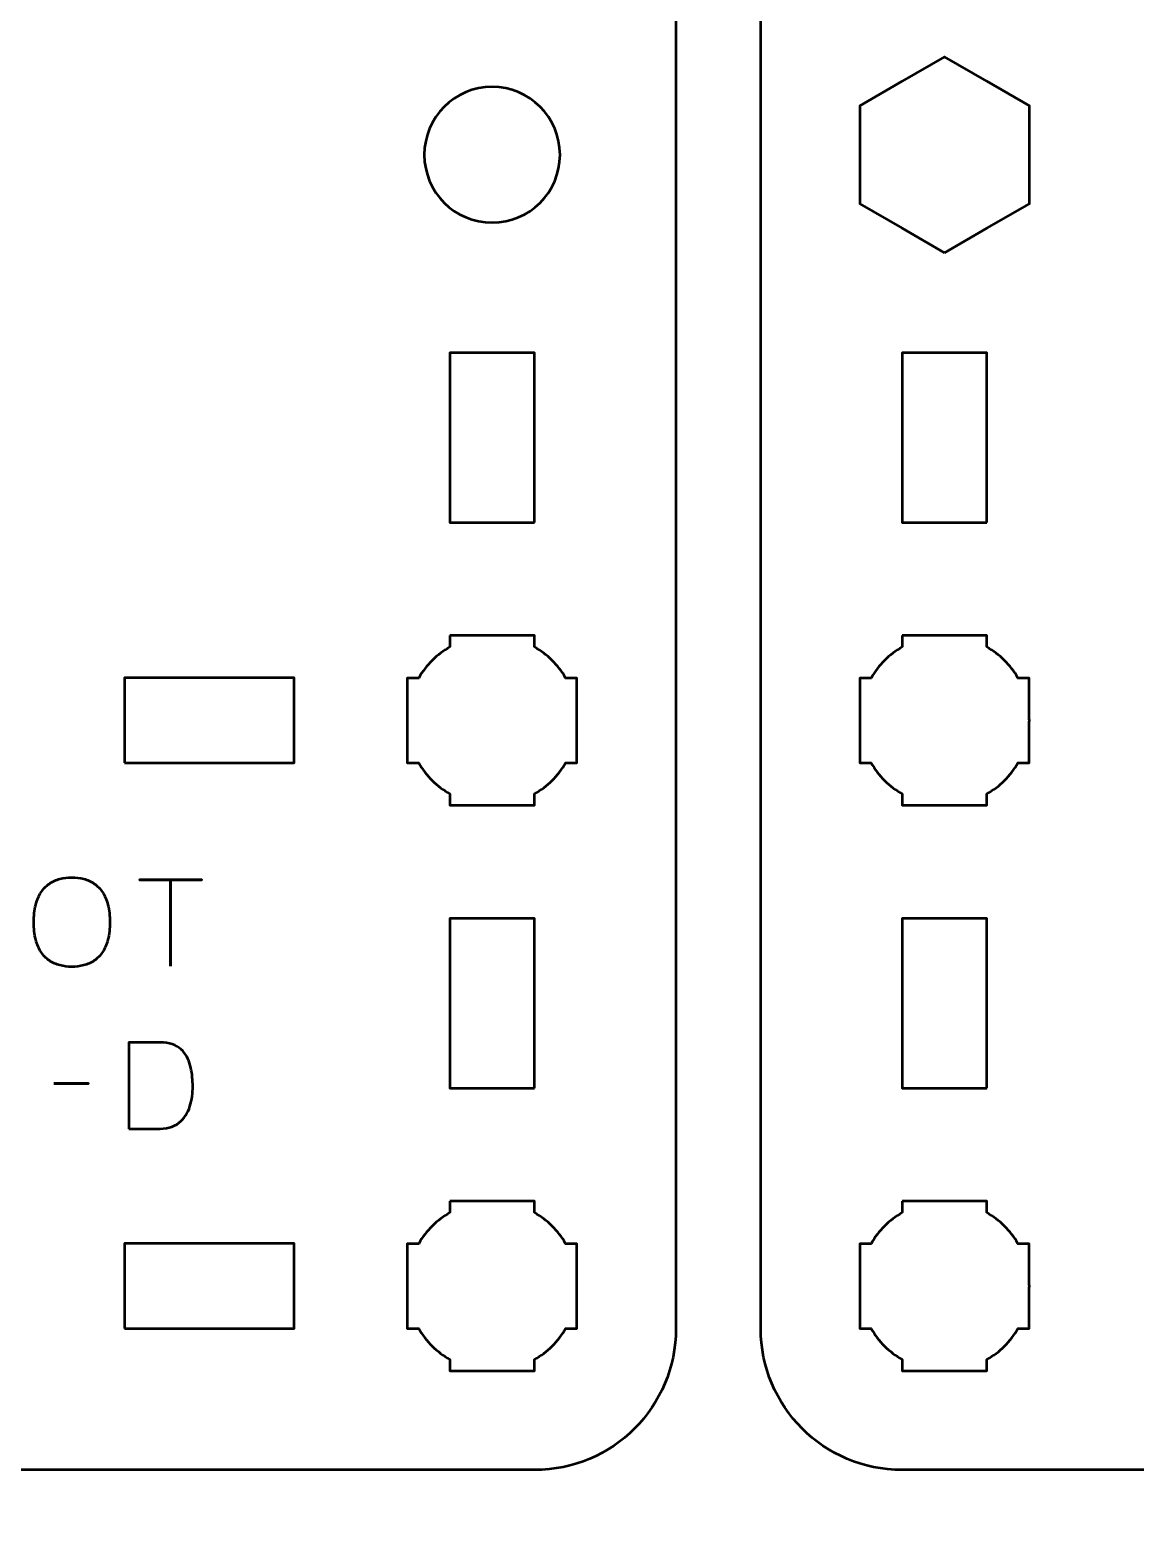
# Model space of a CAD drawing. Header units: centimetres. Extents: x -21 to 0, y -29.7 to 0.
# Drawn here: x -17.34 to -13.43, y -23.4 to -18.16 of the extents above; entities that cross this region are included whole.
import ezdxf

# ---------------------------------------------------------------- set-up
doc = ezdxf.new("R2010")
doc.units = ezdxf.units.CM
doc.header["$MEASUREMENT"] = 0
doc.layers.add('Layer 1', color=7, linetype='Continuous')

msp = doc.modelspace()

# ---------------------------------------------------------------- linework, layer by layer
at = {"layer": 'Layer 1', "color": 1, "lineweight": 53}
msp.add_open_spline([(-21.00003, -29.19995), (-21.00003, -29.19995), (-21.00003, -5.29992), (-21.00003, -5.29992), (-21.00003, -5.29992), (-21.00003, -5.21709), (-20.93286, -5.14992), (-20.85003, -5.14992), (-20.85003, -5.14992), (-20.7672, -5.14992), (-20.70003, -5.08275), (-20.70003, -4.99992), (-20.70003, -4.99992), (-20.70003, -4.91709), (-20.7672, -4.84992), (-20.85003, -4.84992), (-20.85003, -4.84992), (-20.93286, -4.84992), (-21.00003, -4.78275), (-21.00003, -4.69992), (-21.00003, -4.69992), (-21.00003, -4.61709), (-20.93286, -4.54992), (-20.85003, -4.54992), (-20.85003, -4.54992), (-20.7672, -4.54992), (-20.70003, -4.48275), (-20.70003, -4.39992), (-20.70003, -4.39992), (-20.70003, -4.31709), (-20.7672, -4.24992), (-20.85003, -4.24992), (-20.85003, -4.24992), (-20.93286, -4.24992), (-21.00003, -4.18275), (-21.00003, -4.09992), (-21.00003, -4.09992), (-21.00003, -4.01709), (-20.93286, -3.94992), (-20.85003, -3.94992), (-20.85003, -3.94992), (-20.7672, -3.94992), (-20.70003, -3.88275), (-20.70003, -3.79992), (-20.70003, -3.79992), (-20.70003, -3.71709), (-20.7672, -3.64992), (-20.85003, -3.64992), (-20.85003, -3.64992), (-20.93286, -3.64992), (-21.00003, -3.58275), (-21.00003, -3.49992), (-21.00003, -3.49992), (-21.00003, -3.41709), (-20.93286, -3.34992), (-20.85003, -3.34992), (-20.85003, -3.34992), (-20.7672, -3.34992), (-20.70003, -3.28275), (-20.70003, -3.19992), (-20.70003, -3.19992), (-20.70003, -3.11709), (-20.7672, -3.04992), (-20.85003, -3.04992), (-20.85003, -3.04992), (-20.93286, -3.04992), (-21.00003, -2.98275), (-21.00003, -2.89992), (-21.00003, -2.89992), (-21.00003, -2.81709), (-20.93286, -2.74992), (-20.85003, -2.74992), (-20.85003, -2.74992), (-20.7672, -2.74992), (-20.70003, -2.68275), (-20.70003, -2.59992), (-20.70003, -2.59992), (-20.70003, -2.51709), (-20.7672, -2.44992), (-20.85003, -2.44992), (-20.85003, -2.44992), (-20.93286, -2.44992), (-21.00003, -2.38275), (-21.00003, -2.29992), (-21.00003, -2.29992), (-21.00003, -2.21709), (-20.93286, -2.14992), (-20.85003, -2.14992), (-20.85003, -2.14992), (-20.7672, -2.14992), (-20.70003, -2.08275), (-20.70003, -1.99992), (-20.70003, -1.99992), (-20.70003, -1.91709), (-20.7672, -1.84992), (-20.85003, -1.84992), (-20.85003, -1.84992), (-20.93286, -1.84992), (-21.00003, -1.78275), (-21.00003, -1.69992), (-21.00003, -1.69992), (-21.00003, -1.61709), (-20.93286, -1.54992), (-20.85003, -1.54992), (-20.85003, -1.54992), (-20.7672, -1.54992), (-20.70003, -1.48275), (-20.70003, -1.39992), (-20.70003, -1.39992), (-20.70003, -1.31709), (-20.7672, -1.24992), (-20.85003, -1.24992), (-20.85003, -1.24992), (-20.93286, -1.24992), (-21.00003, -1.18275), (-21.00003, -1.09992), (-21.00003, -1.09992), (-21.00003, -1.09992), (-21.00003, -0.49992), (-21.00003, -0.49992), (-21.00003, -0.49992), (-21.00003, -0.22295), (-20.77694, 0.00004), (-20.49994, 0.00004), (-20.49994, 0.00004), (-20.49994, 0.00004), (-0.50008, 0.00004), (-0.50008, 0.00004), (-0.50008, 0.00004), (-0.22294, 0.00004), (0.00002, -0.22295), (0.00002, -0.49992), (0.00002, -0.49992), (0.00002, -0.49992), (0.00002, -29.19995), (0.00002, -29.19995), (0.00002, -29.19995), (0.00002, -29.47695), (-0.22294, -29.70004), (-0.50008, -29.70004), (-0.50008, -29.70004), (-0.50008, -29.70004), (-20.49994, -29.70004), (-20.49994, -29.70004), (-20.49994, -29.70004), (-20.77694, -29.70004), (-21.00003, -29.47695), (-21.00003, -29.19995)], degree=3, knots=[0, 0, 0, 0, 0.027027, 0.027027, 0.027027, 0.027027, 0.0540541, 0.0540541, 0.0540541, 0.0540541, 0.0810811, 0.0810811, 0.0810811, 0.0810811, 0.1081081, 0.1081081, 0.1081081, 0.1081081, 0.1351351, 0.1351351, 0.1351351, 0.1351351, 0.1621622, 0.1621622, 0.1621622, 0.1621622, 0.1891892, 0.1891892, 0.1891892, 0.1891892, 0.2162162, 0.2162162, 0.2162162, 0.2162162, 0.2432432, 0.2432432, 0.2432432, 0.2432432, 0.2702703, 0.2702703, 0.2702703, 0.2702703, 0.2972973, 0.2972973, 0.2972973, 0.2972973, 0.3243243, 0.3243243, 0.3243243, 0.3243243, 0.3513514, 0.3513514, 0.3513514, 0.3513514, 0.3783784, 0.3783784, 0.3783784, 0.3783784, 0.4054054, 0.4054054, 0.4054054, 0.4054054, 0.4324324, 0.4324324, 0.4324324, 0.4324324, 0.4594595, 0.4594595, 0.4594595, 0.4594595, 0.4864865, 0.4864865, 0.4864865, 0.4864865, 0.5135135, 0.5135135, 0.5135135, 0.5135135, 0.5405405, 0.5405405, 0.5405405, 0.5405405, 0.5675676, 0.5675676, 0.5675676, 0.5675676, 0.5945946, 0.5945946, 0.5945946, 0.5945946, 0.6216216, 0.6216216, 0.6216216, 0.6216216, 0.6486486, 0.6486486, 0.6486486, 0.6486486, 0.6756757, 0.6756757, 0.6756757, 0.6756757, 0.7027027, 0.7027027, 0.7027027, 0.7027027, 0.7297297, 0.7297297, 0.7297297, 0.7297297, 0.7567568, 0.7567568, 0.7567568, 0.7567568, 0.7837838, 0.7837838, 0.7837838, 0.7837838, 0.8108108, 0.8108108, 0.8108108, 0.8108108, 0.8378378, 0.8378378, 0.8378378, 0.8378378, 0.8648649, 0.8648649, 0.8648649, 0.8648649, 0.8918919, 0.8918919, 0.8918919, 0.8918919, 0.9189189, 0.9189189, 0.9189189, 0.9189189, 0.9459459, 0.9459459, 0.9459459, 0.9459459, 0.972973, 0.972973, 0.972973, 0.972973, 1, 1, 1, 1], dxfattribs=at)
at = {"layer": 'Layer 1', "color": 3, "lineweight": 53}
for points, knots in [([(-17.19202, -23.24999), (-17.19202, -23.24999), (-15.55003, -23.24999), (-15.55003, -23.24999), (-15.55003, -23.24999), (-15.27303, -23.24999), (-15.04994, -23.02689), (-15.04994, -22.74989), (-15.04994, -22.74989), (-15.04994, -19.9833), (-15.04994, -17.21668), (-15.04994, -14.45009), (-15.04994, -14.45009), (-15.04994, -14.17309), (-15.2729, -13.94999), (-15.55003, -13.94999), (-15.55003, -13.94999), (-15.55003, -13.94999), (-19.84989, -13.94999), (-19.84989, -13.94999), (-19.84989, -13.94999), (-20.12689, -13.94999), (-20.34998, -14.17309), (-20.34998, -14.45009), (-20.34998, -14.45009), (-20.34998, -17.21668), (-20.34998, -19.9833), (-20.34998, -22.74989), (-20.34998, -22.74989), (-20.34998, -23.02684), (-20.1271, -23.24991), (-19.85004, -23.24999), (-19.85004, -23.24999), (-19.85004, -23.24999), (-18.20802, -23.24999), (-18.20802, -23.24999), (-18.20802, -23.24999), (-18.20802, -23.24999), (-17.19202, -23.24999), (-17.19202, -23.24999)], [0, 0, 0, 0, 0.1, 0.1, 0.1, 0.1, 0.2, 0.2, 0.2, 0.2, 0.3, 0.3, 0.3, 0.3, 0.4, 0.4, 0.4, 0.4, 0.5, 0.5, 0.5, 0.5, 0.6, 0.6, 0.6, 0.6, 0.7, 0.7, 0.7, 0.7, 0.8, 0.8, 0.8, 0.8, 0.9, 0.9, 0.9, 0.9, 1, 1, 1, 1]), ([(-11.59202, -23.24999), (-11.59202, -23.24999), (-9.95003, -23.24999), (-9.95003, -23.24999), (-9.95003, -23.24999), (-9.67303, -23.24999), (-9.44994, -23.02689), (-9.44994, -22.74989), (-9.44994, -22.74989), (-9.44994, -22.74989), (-9.44994, -16.88869), (-9.44994, -16.88869), (-9.44994, -16.88869), (-9.44994, -16.88869), (-9.59999, -16.88869), (-9.59999, -16.88869), (-9.59999, -16.88869), (-9.59999, -16.88869), (-9.84999, -17.03303), (-9.84999, -17.03303), (-9.84999, -17.03303), (-9.84999, -17.03303), (-10.09999, -17.17736), (-10.09999, -17.17736), (-10.09999, -17.17736), (-10.09999, -17.17736), (-10.34999, -17.03303), (-10.34999, -17.03303), (-10.34999, -17.03303), (-10.34999, -17.03303), (-10.59999, -16.88869), (-10.59999, -16.88869), (-10.59999, -16.88869), (-10.59999, -16.88869), (-10.59999, -16.60002), (-10.59999, -16.60002), (-10.59999, -16.60002), (-10.59999, -16.60002), (-10.59999, -16.31135), (-10.59999, -16.31135), (-10.59999, -16.31135), (-10.59999, -16.31135), (-10.34999, -16.16701), (-10.34999, -16.16701), (-10.34999, -16.16701), (-10.34999, -16.16701), (-10.09999, -16.02268), (-10.09999, -16.02268), (-10.09999, -16.02268), (-10.09999, -16.02268), (-9.84999, -16.16701), (-9.84999, -16.16701), (-9.84999, -16.16701), (-9.84999, -16.16701), (-9.59999, -16.31135), (-9.59999, -16.31135), (-9.59999, -16.31135), (-9.59999, -16.31135), (-9.44994, -16.31135), (-9.44994, -16.31135), (-9.44994, -16.31135), (-9.44994, -16.31135), (-9.44994, -14.45009), (-9.44994, -14.45009), (-9.44994, -14.45009), (-9.44994, -14.17309), (-9.6729, -13.94999), (-9.95003, -13.94999), (-9.95003, -13.94999), (-9.95003, -13.94999), (-14.24989, -13.94999), (-14.24989, -13.94999), (-14.24989, -13.94999), (-14.52689, -13.94999), (-14.74998, -14.17309), (-14.74998, -14.45009), (-14.74998, -14.45009), (-14.74998, -14.45009), (-14.74998, -16.31135), (-14.74998, -16.31135), (-14.74998, -16.31135), (-14.74998, -16.31135), (-14.59999, -16.31135), (-14.59999, -16.31135), (-14.59999, -16.31135), (-14.59999, -16.31135), (-14.34999, -16.16701), (-14.34999, -16.16701), (-14.34999, -16.16701), (-14.34999, -16.16701), (-14.09999, -16.02268), (-14.09999, -16.02268), (-14.09999, -16.02268), (-14.09999, -16.02268), (-13.84999, -16.16701), (-13.84999, -16.16701), (-13.84999, -16.16701), (-13.84999, -16.16701), (-13.59999, -16.31135), (-13.59999, -16.31135), (-13.59999, -16.31135), (-13.59999, -16.31135), (-13.59999, -16.60002), (-13.59999, -16.60002), (-13.59999, -16.60002), (-13.59999, -16.60002), (-13.59999, -16.88869), (-13.59999, -16.88869), (-13.59999, -16.88869), (-13.59999, -16.88869), (-13.84999, -17.03303), (-13.84999, -17.03303), (-13.84999, -17.03303), (-13.84999, -17.03303), (-14.09999, -17.17736), (-14.09999, -17.17736), (-14.09999, -17.17736), (-14.09999, -17.17736), (-14.34999, -17.03303), (-14.34999, -17.03303), (-14.34999, -17.03303), (-14.34999, -17.03303), (-14.59999, -16.88869), (-14.59999, -16.88869), (-14.59999, -16.88869), (-14.59999, -16.88869), (-14.74998, -16.88869), (-14.74998, -16.88869), (-14.74998, -16.88869), (-14.74998, -16.88869), (-14.74998, -22.74989), (-14.74998, -22.74989), (-14.74998, -22.74989), (-14.74998, -23.02684), (-14.5271, -23.24991), (-14.25004, -23.24999), (-14.25004, -23.24999), (-14.25004, -23.24999), (-12.60802, -23.24999), (-12.60802, -23.24999), (-12.60802, -23.24999), (-12.60802, -23.24999), (-11.59202, -23.24999), (-11.59202, -23.24999)], [0, 0, 0, 0, 0.0277778, 0.0277778, 0.0277778, 0.0277778, 0.0555556, 0.0555556, 0.0555556, 0.0555556, 0.0833333, 0.0833333, 0.0833333, 0.0833333, 0.1111111, 0.1111111, 0.1111111, 0.1111111, 0.1388889, 0.1388889, 0.1388889, 0.1388889, 0.1666667, 0.1666667, 0.1666667, 0.1666667, 0.1944444, 0.1944444, 0.1944444, 0.1944444, 0.2222222, 0.2222222, 0.2222222, 0.2222222, 0.25, 0.25, 0.25, 0.25, 0.2777778, 0.2777778, 0.2777778, 0.2777778, 0.3055556, 0.3055556, 0.3055556, 0.3055556, 0.3333333, 0.3333333, 0.3333333, 0.3333333, 0.3611111, 0.3611111, 0.3611111, 0.3611111, 0.3888889, 0.3888889, 0.3888889, 0.3888889, 0.4166667, 0.4166667, 0.4166667, 0.4166667, 0.4444444, 0.4444444, 0.4444444, 0.4444444, 0.4722222, 0.4722222, 0.4722222, 0.4722222, 0.5, 0.5, 0.5, 0.5, 0.5277778, 0.5277778, 0.5277778, 0.5277778, 0.5555556, 0.5555556, 0.5555556, 0.5555556, 0.5833333, 0.5833333, 0.5833333, 0.5833333, 0.6111111, 0.6111111, 0.6111111, 0.6111111, 0.6388889, 0.6388889, 0.6388889, 0.6388889, 0.6666667, 0.6666667, 0.6666667, 0.6666667, 0.6944444, 0.6944444, 0.6944444, 0.6944444, 0.7222222, 0.7222222, 0.7222222, 0.7222222, 0.75, 0.75, 0.75, 0.75, 0.7777778, 0.7777778, 0.7777778, 0.7777778, 0.8055556, 0.8055556, 0.8055556, 0.8055556, 0.8333333, 0.8333333, 0.8333333, 0.8333333, 0.8611111, 0.8611111, 0.8611111, 0.8611111, 0.8888889, 0.8888889, 0.8888889, 0.8888889, 0.9166667, 0.9166667, 0.9166667, 0.9166667, 0.9444444, 0.9444444, 0.9444444, 0.9444444, 0.9722222, 0.9722222, 0.9722222, 0.9722222, 1, 1, 1, 1])]:
    msp.add_open_spline(points, degree=3, knots=knots, dxfattribs=at)
at = {"layer": 'Layer 1', "lineweight": 53}
for points, knots in [([(-14.1, -18.94645), (-14.1, -18.94645), (-14.25, -18.85984), (-14.25, -18.85984), (-14.25, -18.85984), (-14.25, -18.85984), (-14.4, -18.77324), (-14.4, -18.77324), (-14.4, -18.77324), (-14.4, -18.77324), (-14.4, -18.60003), (-14.4, -18.60003), (-14.4, -18.60003), (-14.4, -18.60003), (-14.4, -18.42682), (-14.4, -18.42682), (-14.4, -18.42682), (-14.4, -18.42682), (-14.25, -18.34022), (-14.25, -18.34022), (-14.25, -18.34022), (-14.25, -18.34022), (-14.1, -18.25361), (-14.1, -18.25361), (-14.1, -18.25361), (-14.1, -18.25361), (-13.95, -18.34022), (-13.95, -18.34022), (-13.95, -18.34022), (-13.95, -18.34022), (-13.8, -18.42682), (-13.8, -18.42682), (-13.8, -18.42682), (-13.8, -18.42682), (-13.8, -18.60003), (-13.8, -18.60003), (-13.8, -18.60003), (-13.8, -18.60003), (-13.8, -18.77324), (-13.8, -18.77324), (-13.8, -18.77324), (-13.8, -18.77324), (-13.95, -18.85984), (-13.95, -18.85984), (-13.95, -18.85984), (-13.95, -18.85984), (-14.1, -18.94645), (-14.1, -18.94645)], [0, 0, 0, 0, 0.0833333, 0.0833333, 0.0833333, 0.0833333, 0.1666667, 0.1666667, 0.1666667, 0.1666667, 0.25, 0.25, 0.25, 0.25, 0.3333333, 0.3333333, 0.3333333, 0.3333333, 0.4166667, 0.4166667, 0.4166667, 0.4166667, 0.5, 0.5, 0.5, 0.5, 0.5833333, 0.5833333, 0.5833333, 0.5833333, 0.6666667, 0.6666667, 0.6666667, 0.6666667, 0.75, 0.75, 0.75, 0.75, 0.8333333, 0.8333333, 0.8333333, 0.8333333, 0.9166667, 0.9166667, 0.9166667, 0.9166667, 1, 1, 1, 1]), ([(-15.7, -18.84003), (-15.83252, -18.84003), (-15.94, -18.73255), (-15.94, -18.60003), (-15.94, -18.60003), (-15.94, -18.46751), (-15.83252, -18.36003), (-15.7, -18.36003), (-15.7, -18.36003), (-15.56748, -18.36003), (-15.46, -18.46751), (-15.46, -18.60003), (-15.46, -18.60003), (-15.46, -18.73255), (-15.56748, -18.84003), (-15.7, -18.84003)], [0, 0, 0, 0, 0.25, 0.25, 0.25, 0.25, 0.5, 0.5, 0.5, 0.5, 0.75, 0.75, 0.75, 0.75, 1, 1, 1, 1]), ([(-15.55003, -19.89994), (-15.55003, -19.89994), (-15.85004, -19.89994), (-15.85004, -19.89994), (-15.85004, -19.89994), (-15.85004, -19.89994), (-15.85004, -19.29995), (-15.85004, -19.29995), (-15.85004, -19.29995), (-15.85004, -19.29995), (-15.55003, -19.29995), (-15.55003, -19.29995), (-15.55003, -19.29995), (-15.55003, -19.29995), (-15.55003, -19.89994), (-15.55003, -19.89994)], [0, 0, 0, 0, 0.25, 0.25, 0.25, 0.25, 0.5, 0.5, 0.5, 0.5, 0.75, 0.75, 0.75, 0.75, 1, 1, 1, 1]), ([(-13.95003, -19.89994), (-13.95003, -19.89994), (-14.25004, -19.89994), (-14.25004, -19.89994), (-14.25004, -19.89994), (-14.25004, -19.89994), (-14.25004, -19.29995), (-14.25004, -19.29995), (-14.25004, -19.29995), (-14.25004, -19.29995), (-13.95003, -19.29995), (-13.95003, -19.29995), (-13.95003, -19.29995), (-13.95003, -19.29995), (-13.95003, -19.89994), (-13.95003, -19.89994)], [0, 0, 0, 0, 0.25, 0.25, 0.25, 0.25, 0.5, 0.5, 0.5, 0.5, 0.75, 0.75, 0.75, 0.75, 1, 1, 1, 1]), ([(-15.85003, -20.30004), (-15.85003, -20.30004), (-15.70151, -20.30004), (-15.70151, -20.30004), (-15.70151, -20.30004), (-15.70151, -20.30004), (-15.69996, -20.30002), (-15.69996, -20.30002), (-15.69996, -20.30002), (-15.69996, -20.30002), (-15.69841, -20.30004), (-15.69841, -20.30004), (-15.69841, -20.30004), (-15.69841, -20.30004), (-15.55003, -20.30004), (-15.55003, -20.30004), (-15.55003, -20.30004), (-15.55003, -20.30004), (-15.55003, -20.34013), (-15.55003, -20.34013), (-15.55003, -20.34013), (-15.50446, -20.36648), (-15.46648, -20.40448), (-15.44012, -20.45003), (-15.44012, -20.45003), (-15.44012, -20.45003), (-15.40003, -20.45003), (-15.40003, -20.45003), (-15.40003, -20.45003), (-15.40003, -20.45003), (-15.40003, -20.59408), (-15.40003, -20.59408), (-15.40003, -20.59408), (-15.40003, -20.59408), (-15.39997, -20.60002), (-15.39997, -20.60002), (-15.39997, -20.60002), (-15.39997, -20.60002), (-15.40003, -20.60596), (-15.40003, -20.60596), (-15.40003, -20.60596), (-15.40003, -20.60596), (-15.40003, -20.75003), (-15.40003, -20.75003), (-15.40003, -20.75003), (-15.40003, -20.75003), (-15.4401, -20.75003), (-15.4401, -20.75003), (-15.4401, -20.75003), (-15.46646, -20.7956), (-15.50445, -20.83359), (-15.55003, -20.85993), (-15.55003, -20.85993), (-15.55003, -20.85993), (-15.55003, -20.90003), (-15.55003, -20.90003), (-15.55003, -20.90003), (-15.55003, -20.90003), (-15.85003, -20.90003), (-15.85003, -20.90003), (-15.85003, -20.90003), (-15.85003, -20.90003), (-15.85003, -20.85984), (-15.85003, -20.85984), (-15.85003, -20.85984), (-15.89553, -20.8335), (-15.93347, -20.79554), (-15.95981, -20.75003), (-15.95981, -20.75003), (-15.95981, -20.75003), (-16.00002, -20.75003), (-16.00002, -20.75003), (-16.00002, -20.75003), (-16.00002, -20.75003), (-16.00002, -20.45003), (-16.00002, -20.45003), (-16.00002, -20.45003), (-16.00002, -20.45003), (-15.95979, -20.45003), (-15.95979, -20.45003), (-15.95979, -20.45003), (-15.93345, -20.40453), (-15.89552, -20.36657), (-15.85003, -20.34023), (-15.85003, -20.34023), (-15.85003, -20.34023), (-15.85003, -20.30004), (-15.85003, -20.30004)], [0, 0, 0, 0, 0.0454545, 0.0454545, 0.0454545, 0.0454545, 0.0909091, 0.0909091, 0.0909091, 0.0909091, 0.1363636, 0.1363636, 0.1363636, 0.1363636, 0.1818182, 0.1818182, 0.1818182, 0.1818182, 0.2272727, 0.2272727, 0.2272727, 0.2272727, 0.2727273, 0.2727273, 0.2727273, 0.2727273, 0.3181818, 0.3181818, 0.3181818, 0.3181818, 0.3636364, 0.3636364, 0.3636364, 0.3636364, 0.4090909, 0.4090909, 0.4090909, 0.4090909, 0.4545455, 0.4545455, 0.4545455, 0.4545455, 0.5, 0.5, 0.5, 0.5, 0.5454545, 0.5454545, 0.5454545, 0.5454545, 0.5909091, 0.5909091, 0.5909091, 0.5909091, 0.6363636, 0.6363636, 0.6363636, 0.6363636, 0.6818182, 0.6818182, 0.6818182, 0.6818182, 0.7272727, 0.7272727, 0.7272727, 0.7272727, 0.7727273, 0.7727273, 0.7727273, 0.7727273, 0.8181818, 0.8181818, 0.8181818, 0.8181818, 0.8636364, 0.8636364, 0.8636364, 0.8636364, 0.9090909, 0.9090909, 0.9090909, 0.9090909, 0.9545455, 0.9545455, 0.9545455, 0.9545455, 1, 1, 1, 1]), ([(-14.25003, -20.30004), (-14.25003, -20.30004), (-14.10151, -20.30004), (-14.10151, -20.30004), (-14.10151, -20.30004), (-14.10151, -20.30004), (-14.09996, -20.30002), (-14.09996, -20.30002), (-14.09996, -20.30002), (-14.09996, -20.30002), (-14.09841, -20.30004), (-14.09841, -20.30004), (-14.09841, -20.30004), (-14.09841, -20.30004), (-13.95003, -20.30004), (-13.95003, -20.30004), (-13.95003, -20.30004), (-13.95003, -20.30004), (-13.95003, -20.34013), (-13.95003, -20.34013), (-13.95003, -20.34013), (-13.90446, -20.36648), (-13.86648, -20.40448), (-13.84012, -20.45003), (-13.84012, -20.45003), (-13.84012, -20.45003), (-13.80003, -20.45003), (-13.80003, -20.45003), (-13.80003, -20.45003), (-13.80003, -20.45003), (-13.80003, -20.59408), (-13.80003, -20.59408), (-13.80003, -20.59408), (-13.80003, -20.59408), (-13.79997, -20.60002), (-13.79997, -20.60002), (-13.79997, -20.60002), (-13.79997, -20.60002), (-13.80003, -20.60596), (-13.80003, -20.60596), (-13.80003, -20.60596), (-13.80003, -20.60596), (-13.80003, -20.75003), (-13.80003, -20.75003), (-13.80003, -20.75003), (-13.80003, -20.75003), (-13.8401, -20.75003), (-13.8401, -20.75003), (-13.8401, -20.75003), (-13.86646, -20.7956), (-13.90445, -20.83359), (-13.95003, -20.85993), (-13.95003, -20.85993), (-13.95003, -20.85993), (-13.95003, -20.90003), (-13.95003, -20.90003), (-13.95003, -20.90003), (-13.95003, -20.90003), (-14.25003, -20.90003), (-14.25003, -20.90003), (-14.25003, -20.90003), (-14.25003, -20.90003), (-14.25003, -20.85984), (-14.25003, -20.85984), (-14.25003, -20.85984), (-14.29553, -20.8335), (-14.33347, -20.79554), (-14.35981, -20.75003), (-14.35981, -20.75003), (-14.35981, -20.75003), (-14.40002, -20.75003), (-14.40002, -20.75003), (-14.40002, -20.75003), (-14.40002, -20.75003), (-14.40002, -20.45003), (-14.40002, -20.45003), (-14.40002, -20.45003), (-14.40002, -20.45003), (-14.35979, -20.45003), (-14.35979, -20.45003), (-14.35979, -20.45003), (-14.33345, -20.40453), (-14.29552, -20.36657), (-14.25003, -20.34023), (-14.25003, -20.34023), (-14.25003, -20.34023), (-14.25003, -20.30004), (-14.25003, -20.30004)], [0, 0, 0, 0, 0.0454545, 0.0454545, 0.0454545, 0.0454545, 0.0909091, 0.0909091, 0.0909091, 0.0909091, 0.1363636, 0.1363636, 0.1363636, 0.1363636, 0.1818182, 0.1818182, 0.1818182, 0.1818182, 0.2272727, 0.2272727, 0.2272727, 0.2272727, 0.2727273, 0.2727273, 0.2727273, 0.2727273, 0.3181818, 0.3181818, 0.3181818, 0.3181818, 0.3636364, 0.3636364, 0.3636364, 0.3636364, 0.4090909, 0.4090909, 0.4090909, 0.4090909, 0.4545455, 0.4545455, 0.4545455, 0.4545455, 0.5, 0.5, 0.5, 0.5, 0.5454545, 0.5454545, 0.5454545, 0.5454545, 0.5909091, 0.5909091, 0.5909091, 0.5909091, 0.6363636, 0.6363636, 0.6363636, 0.6363636, 0.6818182, 0.6818182, 0.6818182, 0.6818182, 0.7272727, 0.7272727, 0.7272727, 0.7272727, 0.7727273, 0.7727273, 0.7727273, 0.7727273, 0.8181818, 0.8181818, 0.8181818, 0.8181818, 0.8636364, 0.8636364, 0.8636364, 0.8636364, 0.9090909, 0.9090909, 0.9090909, 0.9090909, 0.9545455, 0.9545455, 0.9545455, 0.9545455, 1, 1, 1, 1]), ([(-17.00003, -20.74994), (-17.00003, -20.74994), (-17.00003, -20.44993), (-17.00003, -20.44993), (-17.00003, -20.44993), (-17.00003, -20.44993), (-16.40004, -20.44993), (-16.40004, -20.44993), (-16.40004, -20.44993), (-16.40004, -20.44993), (-16.40004, -20.74994), (-16.40004, -20.74994), (-16.40004, -20.74994), (-16.40004, -20.74994), (-17.00003, -20.74994), (-17.00003, -20.74994)], [0, 0, 0, 0, 0.25, 0.25, 0.25, 0.25, 0.5, 0.5, 0.5, 0.5, 0.75, 0.75, 0.75, 0.75, 1, 1, 1, 1]), ([(-15.55003, -21.89994), (-15.55003, -21.89994), (-15.85004, -21.89994), (-15.85004, -21.89994), (-15.85004, -21.89994), (-15.85004, -21.89994), (-15.85004, -21.29995), (-15.85004, -21.29995), (-15.85004, -21.29995), (-15.85004, -21.29995), (-15.55003, -21.29995), (-15.55003, -21.29995), (-15.55003, -21.29995), (-15.55003, -21.29995), (-15.55003, -21.89994), (-15.55003, -21.89994)], [0, 0, 0, 0, 0.25, 0.25, 0.25, 0.25, 0.5, 0.5, 0.5, 0.5, 0.75, 0.75, 0.75, 0.75, 1, 1, 1, 1]), ([(-13.95003, -21.89994), (-13.95003, -21.89994), (-14.25004, -21.89994), (-14.25004, -21.89994), (-14.25004, -21.89994), (-14.25004, -21.89994), (-14.25004, -21.29995), (-14.25004, -21.29995), (-14.25004, -21.29995), (-14.25004, -21.29995), (-13.95003, -21.29995), (-13.95003, -21.29995), (-13.95003, -21.29995), (-13.95003, -21.29995), (-13.95003, -21.89994), (-13.95003, -21.89994)], [0, 0, 0, 0, 0.25, 0.25, 0.25, 0.25, 0.5, 0.5, 0.5, 0.5, 0.75, 0.75, 0.75, 0.75, 1, 1, 1, 1]), ([(-15.85003, -22.30004), (-15.85003, -22.30004), (-15.70151, -22.30004), (-15.70151, -22.30004), (-15.70151, -22.30004), (-15.70151, -22.30004), (-15.69996, -22.30002), (-15.69996, -22.30002), (-15.69996, -22.30002), (-15.69996, -22.30002), (-15.69841, -22.30004), (-15.69841, -22.30004), (-15.69841, -22.30004), (-15.69841, -22.30004), (-15.55003, -22.30004), (-15.55003, -22.30004), (-15.55003, -22.30004), (-15.55003, -22.30004), (-15.55003, -22.34013), (-15.55003, -22.34013), (-15.55003, -22.34013), (-15.50446, -22.36648), (-15.46648, -22.40448), (-15.44012, -22.45003), (-15.44012, -22.45003), (-15.44012, -22.45003), (-15.40003, -22.45003), (-15.40003, -22.45003), (-15.40003, -22.45003), (-15.40003, -22.45003), (-15.40003, -22.59408), (-15.40003, -22.59408), (-15.40003, -22.59408), (-15.40003, -22.59408), (-15.39997, -22.60002), (-15.39997, -22.60002), (-15.39997, -22.60002), (-15.39997, -22.60002), (-15.40003, -22.60596), (-15.40003, -22.60596), (-15.40003, -22.60596), (-15.40003, -22.60596), (-15.40003, -22.75003), (-15.40003, -22.75003), (-15.40003, -22.75003), (-15.40003, -22.75003), (-15.4401, -22.75003), (-15.4401, -22.75003), (-15.4401, -22.75003), (-15.46646, -22.7956), (-15.50445, -22.83359), (-15.55003, -22.85993), (-15.55003, -22.85993), (-15.55003, -22.85993), (-15.55003, -22.90003), (-15.55003, -22.90003), (-15.55003, -22.90003), (-15.55003, -22.90003), (-15.85003, -22.90003), (-15.85003, -22.90003), (-15.85003, -22.90003), (-15.85003, -22.90003), (-15.85003, -22.85984), (-15.85003, -22.85984), (-15.85003, -22.85984), (-15.89553, -22.8335), (-15.93347, -22.79554), (-15.95981, -22.75003), (-15.95981, -22.75003), (-15.95981, -22.75003), (-16.00002, -22.75003), (-16.00002, -22.75003), (-16.00002, -22.75003), (-16.00002, -22.75003), (-16.00002, -22.45003), (-16.00002, -22.45003), (-16.00002, -22.45003), (-16.00002, -22.45003), (-15.95979, -22.45003), (-15.95979, -22.45003), (-15.95979, -22.45003), (-15.93345, -22.40453), (-15.89552, -22.36657), (-15.85003, -22.34023), (-15.85003, -22.34023), (-15.85003, -22.34023), (-15.85003, -22.30004), (-15.85003, -22.30004)], [0, 0, 0, 0, 0.0454545, 0.0454545, 0.0454545, 0.0454545, 0.0909091, 0.0909091, 0.0909091, 0.0909091, 0.1363636, 0.1363636, 0.1363636, 0.1363636, 0.1818182, 0.1818182, 0.1818182, 0.1818182, 0.2272727, 0.2272727, 0.2272727, 0.2272727, 0.2727273, 0.2727273, 0.2727273, 0.2727273, 0.3181818, 0.3181818, 0.3181818, 0.3181818, 0.3636364, 0.3636364, 0.3636364, 0.3636364, 0.4090909, 0.4090909, 0.4090909, 0.4090909, 0.4545455, 0.4545455, 0.4545455, 0.4545455, 0.5, 0.5, 0.5, 0.5, 0.5454545, 0.5454545, 0.5454545, 0.5454545, 0.5909091, 0.5909091, 0.5909091, 0.5909091, 0.6363636, 0.6363636, 0.6363636, 0.6363636, 0.6818182, 0.6818182, 0.6818182, 0.6818182, 0.7272727, 0.7272727, 0.7272727, 0.7272727, 0.7727273, 0.7727273, 0.7727273, 0.7727273, 0.8181818, 0.8181818, 0.8181818, 0.8181818, 0.8636364, 0.8636364, 0.8636364, 0.8636364, 0.9090909, 0.9090909, 0.9090909, 0.9090909, 0.9545455, 0.9545455, 0.9545455, 0.9545455, 1, 1, 1, 1]), ([(-14.25003, -22.30004), (-14.25003, -22.30004), (-14.10151, -22.30004), (-14.10151, -22.30004), (-14.10151, -22.30004), (-14.10151, -22.30004), (-14.09996, -22.30002), (-14.09996, -22.30002), (-14.09996, -22.30002), (-14.09996, -22.30002), (-14.09841, -22.30004), (-14.09841, -22.30004), (-14.09841, -22.30004), (-14.09841, -22.30004), (-13.95003, -22.30004), (-13.95003, -22.30004), (-13.95003, -22.30004), (-13.95003, -22.30004), (-13.95003, -22.34013), (-13.95003, -22.34013), (-13.95003, -22.34013), (-13.90446, -22.36648), (-13.86648, -22.40448), (-13.84012, -22.45003), (-13.84012, -22.45003), (-13.84012, -22.45003), (-13.80003, -22.45003), (-13.80003, -22.45003), (-13.80003, -22.45003), (-13.80003, -22.45003), (-13.80003, -22.59408), (-13.80003, -22.59408), (-13.80003, -22.59408), (-13.80003, -22.59408), (-13.79997, -22.60002), (-13.79997, -22.60002), (-13.79997, -22.60002), (-13.79997, -22.60002), (-13.80003, -22.60596), (-13.80003, -22.60596), (-13.80003, -22.60596), (-13.80003, -22.60596), (-13.80003, -22.75003), (-13.80003, -22.75003), (-13.80003, -22.75003), (-13.80003, -22.75003), (-13.8401, -22.75003), (-13.8401, -22.75003), (-13.8401, -22.75003), (-13.86646, -22.7956), (-13.90445, -22.83359), (-13.95003, -22.85993), (-13.95003, -22.85993), (-13.95003, -22.85993), (-13.95003, -22.90003), (-13.95003, -22.90003), (-13.95003, -22.90003), (-13.95003, -22.90003), (-14.25003, -22.90003), (-14.25003, -22.90003), (-14.25003, -22.90003), (-14.25003, -22.90003), (-14.25003, -22.85984), (-14.25003, -22.85984), (-14.25003, -22.85984), (-14.29553, -22.8335), (-14.33347, -22.79554), (-14.35981, -22.75003), (-14.35981, -22.75003), (-14.35981, -22.75003), (-14.40002, -22.75003), (-14.40002, -22.75003), (-14.40002, -22.75003), (-14.40002, -22.75003), (-14.40002, -22.45003), (-14.40002, -22.45003), (-14.40002, -22.45003), (-14.40002, -22.45003), (-14.35979, -22.45003), (-14.35979, -22.45003), (-14.35979, -22.45003), (-14.33345, -22.40453), (-14.29552, -22.36657), (-14.25003, -22.34023), (-14.25003, -22.34023), (-14.25003, -22.34023), (-14.25003, -22.30004), (-14.25003, -22.30004)], [0, 0, 0, 0, 0.0454545, 0.0454545, 0.0454545, 0.0454545, 0.0909091, 0.0909091, 0.0909091, 0.0909091, 0.1363636, 0.1363636, 0.1363636, 0.1363636, 0.1818182, 0.1818182, 0.1818182, 0.1818182, 0.2272727, 0.2272727, 0.2272727, 0.2272727, 0.2727273, 0.2727273, 0.2727273, 0.2727273, 0.3181818, 0.3181818, 0.3181818, 0.3181818, 0.3636364, 0.3636364, 0.3636364, 0.3636364, 0.4090909, 0.4090909, 0.4090909, 0.4090909, 0.4545455, 0.4545455, 0.4545455, 0.4545455, 0.5, 0.5, 0.5, 0.5, 0.5454545, 0.5454545, 0.5454545, 0.5454545, 0.5909091, 0.5909091, 0.5909091, 0.5909091, 0.6363636, 0.6363636, 0.6363636, 0.6363636, 0.6818182, 0.6818182, 0.6818182, 0.6818182, 0.7272727, 0.7272727, 0.7272727, 0.7272727, 0.7727273, 0.7727273, 0.7727273, 0.7727273, 0.8181818, 0.8181818, 0.8181818, 0.8181818, 0.8636364, 0.8636364, 0.8636364, 0.8636364, 0.9090909, 0.9090909, 0.9090909, 0.9090909, 0.9545455, 0.9545455, 0.9545455, 0.9545455, 1, 1, 1, 1]), ([(-17.00003, -22.74994), (-17.00003, -22.74994), (-17.00003, -22.44993), (-17.00003, -22.44993), (-17.00003, -22.44993), (-17.00003, -22.44993), (-16.40004, -22.44993), (-16.40004, -22.44993), (-16.40004, -22.44993), (-16.40004, -22.44993), (-16.40004, -22.74994), (-16.40004, -22.74994), (-16.40004, -22.74994), (-16.40004, -22.74994), (-17.00003, -22.74994), (-17.00003, -22.74994)], [0, 0, 0, 0, 0.25, 0.25, 0.25, 0.25, 0.5, 0.5, 0.5, 0.5, 0.75, 0.75, 0.75, 0.75, 1, 1, 1, 1])]:
    msp.add_open_spline(points, degree=3, knots=knots, dxfattribs=at)
at = {"layer": 'Layer 1', "color": 5, "lineweight": 53}
for points, knots in [([(-17.18671, -21.47094), (-17.17182, -21.47101), (-17.15771, -21.46925), (-17.14424, -21.46579), (-17.14424, -21.46579), (-17.13083, -21.46226), (-17.11856, -21.45676), (-17.10734, -21.44914), (-17.10734, -21.44914), (-17.09612, -21.44159), (-17.08638, -21.43164), (-17.07813, -21.41936), (-17.07813, -21.41936), (-17.06987, -21.40709), (-17.06352, -21.3922), (-17.05901, -21.3747), (-17.05901, -21.3747), (-17.05442, -21.35721), (-17.05216, -21.33681), (-17.05209, -21.31346), (-17.05209, -21.31346), (-17.05216, -21.29011), (-17.05442, -21.26972), (-17.05901, -21.25215), (-17.05901, -21.25215), (-17.06352, -21.23458), (-17.06987, -21.21962), (-17.07813, -21.20728), (-17.07813, -21.20728), (-17.08638, -21.19493), (-17.09612, -21.18491), (-17.10734, -21.17722), (-17.10734, -21.17722), (-17.11856, -21.16953), (-17.13083, -21.16396), (-17.14424, -21.16036), (-17.14424, -21.16036), (-17.15771, -21.15683), (-17.17182, -21.15507), (-17.18671, -21.15514), (-17.18671, -21.15514), (-17.2016, -21.15507), (-17.21571, -21.15683), (-17.22919, -21.16036), (-17.22919, -21.16036), (-17.24259, -21.16396), (-17.25487, -21.16953), (-17.26609, -21.17722), (-17.26609, -21.17722), (-17.2773, -21.18491), (-17.28704, -21.19493), (-17.2953, -21.20728), (-17.2953, -21.20728), (-17.30355, -21.21962), (-17.3099, -21.23458), (-17.31442, -21.25215), (-17.31442, -21.25215), (-17.319, -21.26972), (-17.32126, -21.29011), (-17.32133, -21.31346), (-17.32133, -21.31346), (-17.32126, -21.33681), (-17.319, -21.35721), (-17.31442, -21.3747), (-17.31442, -21.3747), (-17.3099, -21.3922), (-17.30355, -21.40709), (-17.2953, -21.41936), (-17.2953, -21.41936), (-17.28704, -21.43164), (-17.2773, -21.44159), (-17.26609, -21.44914), (-17.26609, -21.44914), (-17.25487, -21.45676), (-17.24259, -21.46226), (-17.22919, -21.46579), (-17.22919, -21.46579), (-17.21571, -21.46925), (-17.2016, -21.47101), (-17.18671, -21.47094)], [0, 0, 0, 0, 0.05, 0.05, 0.05, 0.05, 0.1, 0.1, 0.1, 0.1, 0.15, 0.15, 0.15, 0.15, 0.2, 0.2, 0.2, 0.2, 0.25, 0.25, 0.25, 0.25, 0.3, 0.3, 0.3, 0.3, 0.35, 0.35, 0.35, 0.35, 0.4, 0.4, 0.4, 0.4, 0.45, 0.45, 0.45, 0.45, 0.5, 0.5, 0.5, 0.5, 0.55, 0.55, 0.55, 0.55, 0.6, 0.6, 0.6, 0.6, 0.65, 0.65, 0.65, 0.65, 0.7, 0.7, 0.7, 0.7, 0.75, 0.75, 0.75, 0.75, 0.8, 0.8, 0.8, 0.8, 0.85, 0.85, 0.85, 0.85, 0.9, 0.9, 0.9, 0.9, 0.95, 0.95, 0.95, 0.95, 1, 1, 1, 1]), ([(-17.18671, -21.47094), (-17.17182, -21.47101), (-17.15771, -21.46925), (-17.14424, -21.46579), (-17.14424, -21.46579), (-17.13083, -21.46226), (-17.11856, -21.45676), (-17.10734, -21.44914), (-17.10734, -21.44914), (-17.09612, -21.44159), (-17.08638, -21.43164), (-17.07813, -21.41936), (-17.07813, -21.41936), (-17.06987, -21.40709), (-17.06352, -21.3922), (-17.05901, -21.3747), (-17.05901, -21.3747), (-17.05442, -21.35721), (-17.05216, -21.33681), (-17.05209, -21.31346), (-17.05209, -21.31346), (-17.05216, -21.29011), (-17.05442, -21.26972), (-17.05901, -21.25215), (-17.05901, -21.25215), (-17.06352, -21.23458), (-17.06987, -21.21962), (-17.07813, -21.20728), (-17.07813, -21.20728), (-17.08638, -21.19493), (-17.09612, -21.18491), (-17.10734, -21.17722), (-17.10734, -21.17722), (-17.11856, -21.16953), (-17.13083, -21.16396), (-17.14424, -21.16036), (-17.14424, -21.16036), (-17.15771, -21.15683), (-17.17182, -21.15507), (-17.18671, -21.15514), (-17.18671, -21.15514), (-17.2016, -21.15507), (-17.21571, -21.15683), (-17.22919, -21.16036), (-17.22919, -21.16036), (-17.24259, -21.16396), (-17.25487, -21.16953), (-17.26609, -21.17722), (-17.26609, -21.17722), (-17.2773, -21.18491), (-17.28704, -21.19493), (-17.2953, -21.20728), (-17.2953, -21.20728), (-17.30355, -21.21962), (-17.3099, -21.23458), (-17.31442, -21.25215), (-17.31442, -21.25215), (-17.319, -21.26972), (-17.32126, -21.29011), (-17.32133, -21.31346), (-17.32133, -21.31346), (-17.32126, -21.33681), (-17.319, -21.35721), (-17.31442, -21.3747), (-17.31442, -21.3747), (-17.3099, -21.3922), (-17.30355, -21.40709), (-17.2953, -21.41936), (-17.2953, -21.41936), (-17.28704, -21.43164), (-17.2773, -21.44159), (-17.26609, -21.44914), (-17.26609, -21.44914), (-17.25487, -21.45676), (-17.24259, -21.46226), (-17.22919, -21.46579), (-17.22919, -21.46579), (-17.21571, -21.46925), (-17.2016, -21.47101), (-17.18671, -21.47094)], [0, 0, 0, 0, 0.05, 0.05, 0.05, 0.05, 0.1, 0.1, 0.1, 0.1, 0.15, 0.15, 0.15, 0.15, 0.2, 0.2, 0.2, 0.2, 0.25, 0.25, 0.25, 0.25, 0.3, 0.3, 0.3, 0.3, 0.35, 0.35, 0.35, 0.35, 0.4, 0.4, 0.4, 0.4, 0.45, 0.45, 0.45, 0.45, 0.5, 0.5, 0.5, 0.5, 0.55, 0.55, 0.55, 0.55, 0.6, 0.6, 0.6, 0.6, 0.65, 0.65, 0.65, 0.65, 0.7, 0.7, 0.7, 0.7, 0.75, 0.75, 0.75, 0.75, 0.8, 0.8, 0.8, 0.8, 0.85, 0.85, 0.85, 0.85, 0.9, 0.9, 0.9, 0.9, 0.95, 0.95, 0.95, 0.95, 1, 1, 1, 1]), ([(-16.83789, -21.4684), (-16.83789, -21.4684), (-16.83789, -21.16318), (-16.83789, -21.16318), (-16.83789, -21.16318), (-16.83789, -21.16318), (-16.94753, -21.16318), (-16.94753, -21.16318), (-16.94753, -21.16318), (-16.94753, -21.16318), (-16.7274, -21.16318), (-16.7274, -21.16318), (-16.7274, -21.16318), (-16.7274, -21.16318), (-16.83789, -21.16318), (-16.83789, -21.16318), (-16.83789, -21.16318), (-16.83789, -21.16318), (-16.83789, -21.4684), (-16.83789, -21.4684)], [0, 0, 0, 0, 0.2, 0.2, 0.2, 0.2, 0.4, 0.4, 0.4, 0.4, 0.6, 0.6, 0.6, 0.6, 0.8, 0.8, 0.8, 0.8, 1, 1, 1, 1]), ([(-16.98478, -22.04371), (-16.98478, -22.04371), (-16.98478, -21.73849), (-16.98478, -21.73849), (-16.98478, -21.73849), (-16.98478, -21.73849), (-16.87471, -21.73849), (-16.87471, -21.73849), (-16.87471, -21.73849), (-16.85799, -21.73856), (-16.84353, -21.74075), (-16.83132, -21.74505), (-16.83132, -21.74505), (-16.81919, -21.74935), (-16.80889, -21.75528), (-16.80056, -21.76276), (-16.80056, -21.76276), (-16.79217, -21.77031), (-16.78539, -21.77899), (-16.7801, -21.78872), (-16.7801, -21.78872), (-16.77481, -21.79853), (-16.77072, -21.80897), (-16.76782, -21.82005), (-16.76782, -21.82005), (-16.76493, -21.83106), (-16.76289, -21.84228), (-16.76162, -21.85363), (-16.76162, -21.85363), (-16.76035, -21.86499), (-16.7595, -21.876), (-16.75915, -21.88665), (-16.75915, -21.88665), (-16.75865, -21.89731), (-16.759, -21.90853), (-16.76013, -21.92031), (-16.76013, -21.92031), (-16.76126, -21.93209), (-16.76338, -21.94387), (-16.76655, -21.95559), (-16.76655, -21.95559), (-16.76966, -21.9673), (-16.7741, -21.97845), (-16.77982, -21.98896), (-16.77982, -21.98896), (-16.78546, -21.99954), (-16.79266, -22.00893), (-16.80127, -22.01711), (-16.80127, -22.01711), (-16.80995, -22.0253), (-16.82032, -22.03179), (-16.83245, -22.03651), (-16.83245, -22.03651), (-16.84459, -22.04124), (-16.8587, -22.04364), (-16.87471, -22.04371), (-16.87471, -22.04371), (-16.87471, -22.04371), (-16.98478, -22.04371), (-16.98478, -22.04371)], [0, 0, 0, 0, 0.0666667, 0.0666667, 0.0666667, 0.0666667, 0.1333333, 0.1333333, 0.1333333, 0.1333333, 0.2, 0.2, 0.2, 0.2, 0.2666667, 0.2666667, 0.2666667, 0.2666667, 0.3333333, 0.3333333, 0.3333333, 0.3333333, 0.4, 0.4, 0.4, 0.4, 0.4666667, 0.4666667, 0.4666667, 0.4666667, 0.5333333, 0.5333333, 0.5333333, 0.5333333, 0.6, 0.6, 0.6, 0.6, 0.6666667, 0.6666667, 0.6666667, 0.6666667, 0.7333333, 0.7333333, 0.7333333, 0.7333333, 0.8, 0.8, 0.8, 0.8, 0.8666667, 0.8666667, 0.8666667, 0.8666667, 0.9333333, 0.9333333, 0.9333333, 0.9333333, 1, 1, 1, 1]), ([(-16.98478, -22.04371), (-16.98478, -22.04371), (-16.98478, -21.73849), (-16.98478, -21.73849), (-16.98478, -21.73849), (-16.98478, -21.73849), (-16.87471, -21.73849), (-16.87471, -21.73849), (-16.87471, -21.73849), (-16.85799, -21.73856), (-16.84353, -21.74075), (-16.83132, -21.74505), (-16.83132, -21.74505), (-16.81919, -21.74935), (-16.80889, -21.75528), (-16.80056, -21.76276), (-16.80056, -21.76276), (-16.79217, -21.77031), (-16.78539, -21.77899), (-16.7801, -21.78872), (-16.7801, -21.78872), (-16.77481, -21.79853), (-16.77072, -21.80897), (-16.76782, -21.82005), (-16.76782, -21.82005), (-16.76493, -21.83106), (-16.76289, -21.84228), (-16.76162, -21.85363), (-16.76162, -21.85363), (-16.76035, -21.86499), (-16.7595, -21.876), (-16.75915, -21.88665), (-16.75915, -21.88665), (-16.75865, -21.89731), (-16.759, -21.90853), (-16.76013, -21.92031), (-16.76013, -21.92031), (-16.76126, -21.93209), (-16.76338, -21.94387), (-16.76655, -21.95559), (-16.76655, -21.95559), (-16.76966, -21.9673), (-16.7741, -21.97845), (-16.77982, -21.98896), (-16.77982, -21.98896), (-16.78546, -21.99954), (-16.79266, -22.00893), (-16.80127, -22.01711), (-16.80127, -22.01711), (-16.80995, -22.0253), (-16.82032, -22.03179), (-16.83245, -22.03651), (-16.83245, -22.03651), (-16.84459, -22.04124), (-16.8587, -22.04364), (-16.87471, -22.04371), (-16.87471, -22.04371), (-16.87471, -22.04371), (-16.98478, -22.04371), (-16.98478, -22.04371)], [0, 0, 0, 0, 0.0666667, 0.0666667, 0.0666667, 0.0666667, 0.1333333, 0.1333333, 0.1333333, 0.1333333, 0.2, 0.2, 0.2, 0.2, 0.2666667, 0.2666667, 0.2666667, 0.2666667, 0.3333333, 0.3333333, 0.3333333, 0.3333333, 0.4, 0.4, 0.4, 0.4, 0.4666667, 0.4666667, 0.4666667, 0.4666667, 0.5333333, 0.5333333, 0.5333333, 0.5333333, 0.6, 0.6, 0.6, 0.6, 0.6666667, 0.6666667, 0.6666667, 0.6666667, 0.7333333, 0.7333333, 0.7333333, 0.7333333, 0.8, 0.8, 0.8, 0.8, 0.8666667, 0.8666667, 0.8666667, 0.8666667, 0.9333333, 0.9333333, 0.9333333, 0.9333333, 1, 1, 1, 1]), ([(-17.25063, -21.88411), (-17.25063, -21.88411), (-17.12744, -21.88411), (-17.12744, -21.88411), (-17.12744, -21.88411), (-17.12744, -21.88411), (-17.25063, -21.88411), (-17.25063, -21.88411)], [0, 0, 0, 0, 0.5, 0.5, 0.5, 0.5, 1, 1, 1, 1])]:
    msp.add_open_spline(points, degree=3, knots=knots, dxfattribs=at)

doc.saveas('drawing.dxf')
